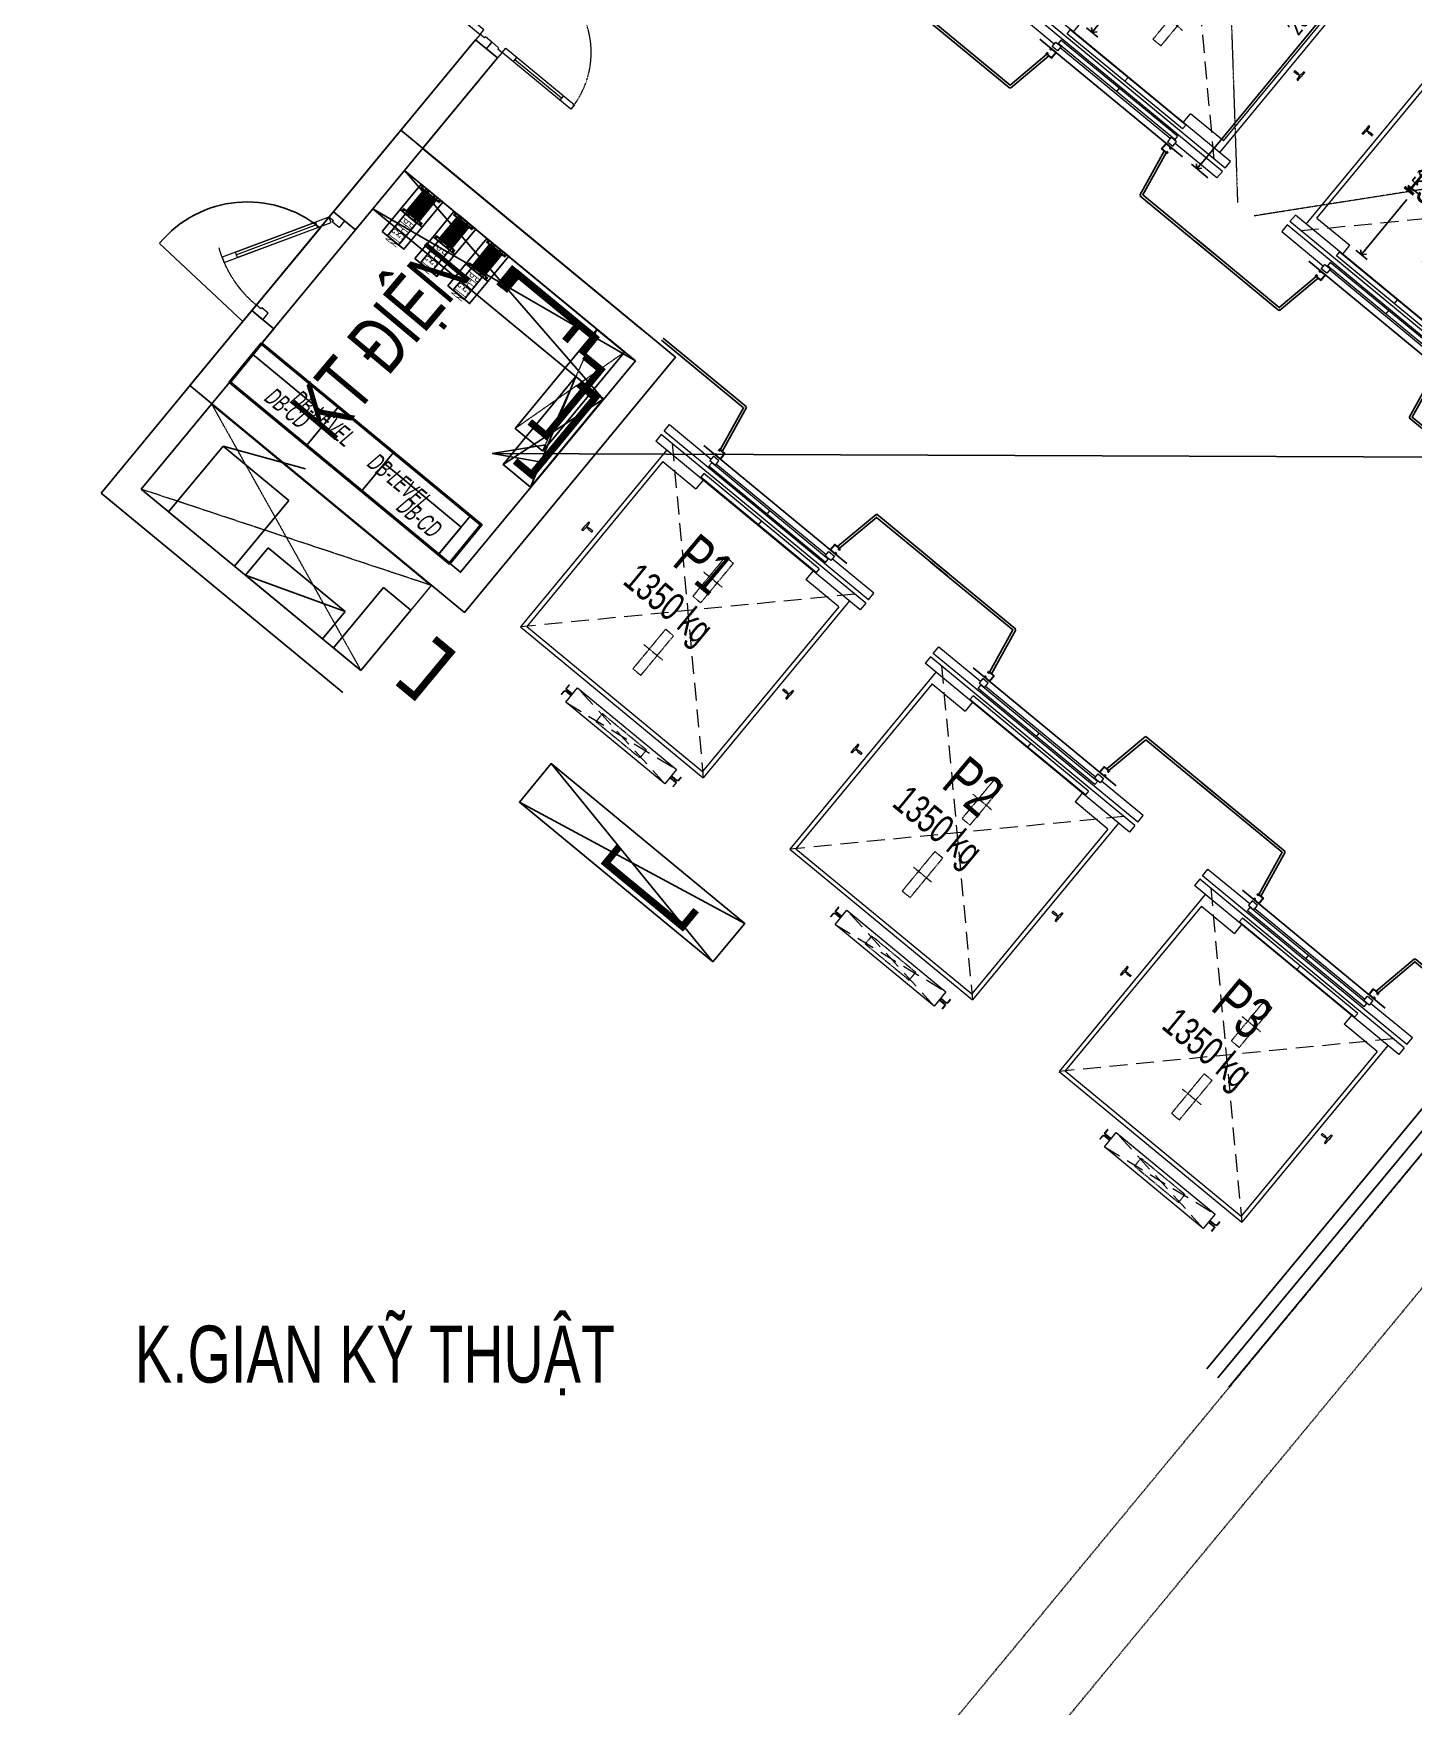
# Model space of a CAD drawing. Header units: millimetres. Extents: x -1307397 to 11565522512, y -626897 to 1138105.
# Drawn here: x -93851 to -84169, y 88250 to 99992 of the extents above; entities that cross this region are included whole.
import ezdxf
from ezdxf.enums import TextEntityAlignment as Align

# ---------------------------------------------------------------- set-up
doc = ezdxf.new("R2010")
doc.units = ezdxf.units.MM
doc.header["$MEASUREMENT"] = 0
for name, pattern in [('HIDDEN', [0.375, 0.25, -0.125]), ('HIDDEN2', [0.1875, 0.125, -0.0625]), ('Xref_NT1+NT2_MBDV Cot vach_220729$0$CENTERX2', [4, 2.5, -0.5, 0.5, -0.5]), ('Xref_NT1+NT2_MBDV Cot vach_220729$0$DASH', [0.35, 0.25, -0.1]), ('Xref_NT1+NT2_MBDV Cot vach_220729$0$HIDDEN', [0.375, 0.25, -0.125]), ('Xref_NT1+NT2_MBDV Cot vach_220729$0$HIDDEN2', [0.1875, 0.125, -0.0625]), ('Xref_NT1+NT2_MBDV Cot vach_220729$0$PHANTOMX2', [5, 2.5, -0.5, 0.5, -0.5, 0.5, -0.5])]:
    doc.linetypes.add(name, pattern=pattern)
for name, color, linetype in [('A-GLAZ', 135, 'Continuous'), ('KT-Net manh', 139, 'Continuous'), ('KT-Noi that', 32, 'Continuous'), ('KT-Tuong', 1, 'Continuous'), ('MEP-00-TEXT', 7, 'Continuous'), ('MEP-E-P-WIRE', 7, 'P'), ('SPE-MEP-E-SLAB OPENING', 6, 'Continuous'), ('SPE-MEP-E-SLAB TEXT', 6, 'Continuous'), ('SPE-MEP-Electric', 210, 'Continuous'), ('Xref_NT1+NT2_MBDV Cot vach_220729$0$ccu12-Thay', 7, 'Continuous'), ('Xref_NT1+NT2_MBDV Cot vach_220729$0$KC-Betong', 6, 'Continuous'), ('Xref_NT1+NT2_MBDV Cot vach_220729$0$KT-Net manh', 139, 'Continuous'), ('Xref_NT1+NT2_MBDV Cot vach_220729$0$KT-Text', 7, 'Continuous'), ('Xref_NT1+NT2_MBDV Cot vach_220729$0$KT-Tuong', 1, 'Continuous'), ('Xref_ST_MBDV Cot vach 30.7.2022$0$KT-Text', 7, 'Continuous'), ('Xref_ST_MBDV Cot vach 30.7.2022$0$ST_MBDV Cot vach 220803$0$Xref_ST_MBDV Cot vach 30.7.2022$0$KT-Tuong', 1, 'Continuous')]:
    doc.layers.add(name, color=color, linetype=linetype)
for name, color, linetype, lineweight in [('CUA', 37, 'Continuous', 13), ('KT-Net cat', 1, 'Continuous', 40), ('SPE-MEP-HVAC', 140, 'Continuous', 0), ('Xref_NT1+NT2_MBDV Cot vach_220729$0$CUA', 37, 'Continuous', 13), ('Xref_NT1+NT2_MBDV Cot vach_220729$0$KT-Noi that', 36, 'Continuous', 9), ('Xref_NT1+NT2_MBDV Cot vach_220729$0$Level 15', 7, 'Continuous', 0), ('Xref_NT1+NT2_MBDV Cot vach_220729$0$SPE-MEP-HVAC', 140, 'Continuous', 0)]:
    doc.layers.add(name, color=color, linetype=linetype, lineweight=lineweight)
doc.styles.get("Standard").update_dxf_attribs({"font": 'arial.ttf'})
doc.styles.add('xref.N.Cot vach tang N2$0$DIM', font='vnsimli.shx', dxfattribs={"width": 0.7})
doc.styles.add('Xref_NT1+NT2_MBDV Cot vach_220729$0$Arial', font='arial.ttf', dxfattribs={"width": 0.7})
doc.styles.add('Xref_NT1+NT2_MBDV Cot vach_220729$0$DIM', font='vnsimli.shx', dxfattribs={"width": 0.7})
doc.styles.add('Xref_ST_MBDV Cot vach 30.7.2022$0$Arial', font='arial.ttf', dxfattribs={"width": 0.7})
doc.linetypes.add('P', pattern='A,10,-2.5,["P",Standard,S=1.8,R=0,X=-0.8,Y=-0.77],-2.5', length=15)
doc.dimstyles.new('SPE-DIM150', dxfattribs={"dimscale": 150, "dimtxt": 2.5, "dimasz": 2.5, "dimexe": 1.25, "dimexo": 0.625, "dimtad": 1, "dimdec": 0, "dimtxsty": 'Standard', "dimcen": 2.5, "dimadec": 0, "dimazin": 0, "dimtfac": 1, "dimtdec": 0, "dimtmove": 0, "dimatfit": 3, "dimldrblk": 'CLOSEDBLANK', "dimfxl": 1, "dimarcsym": 0})
doc.dimstyles.new('xref.N.Cot vach tang N2$0$CCU 1-100 A1', dxfattribs={"dimscale": 100, "dimtxt": 2.2, "dimasz": 1, "dimexe": 1, "dimexo": 0, "dimgap": 1, "dimtad": 1, "dimdec": 0, "dimdsep": 46, "dimtxsty": 'xref.N.Cot vach tang N2$0$DIM', "dimblk1": 'xref.N.Cot vach tang N2$0$_ARCHTICK', "dimblk2": 'xref.N.Cot vach tang N2$0$_ARCHTICK', "dimsah": 1, "dimcen": 0, "dimdle": 1, "dimclrd": 256, "dimclre": 256, "dimclrt": 31, "dimadec": 0, "dimazin": 0, "dimtfac": 1, "dimtdec": 0, "dimtix": 1, "dimtmove": 2, "dimatfit": 3, "dimldrblk": 'xref.N.Cot vach tang N2$0$_ARCHTICK', "dimfxl": 8, "dimtolj": 1, "dimarcsym": 0})
doc.dimstyles.new('Xref_NT1+NT2_MBDV Cot vach_220729$0$CCU 1-100 A1', dxfattribs={"dimscale": 100, "dimtxt": 2.2, "dimasz": 1, "dimexe": 1, "dimexo": 0, "dimgap": 1, "dimtad": 1, "dimdec": 0, "dimdsep": 46, "dimtxsty": 'Xref_NT1+NT2_MBDV Cot vach_220729$0$DIM', "dimblk1": 'Xref_NT1+NT2_MBDV Cot vach_220729$0$_ARCHTICK', "dimblk2": 'Xref_NT1+NT2_MBDV Cot vach_220729$0$_ARCHTICK', "dimsah": 1, "dimcen": 0, "dimdle": 1, "dimclrd": 256, "dimclre": 256, "dimclrt": 31, "dimadec": 0, "dimazin": 0, "dimtfac": 1, "dimtdec": 0, "dimtix": 1, "dimtmove": 2, "dimatfit": 3, "dimldrblk": 'Xref_NT1+NT2_MBDV Cot vach_220729$0$_ARCHTICK', "dimfxl": 8, "dimtolj": 1, "dimarcsym": 0})

# ---------------------------------------------------------------- blocks, each defined once
blk = doc.blocks.new('Xref_NT1+NT2_MBDV Cot vach_220729$0$Luoi truc NT')
at = {"layer": 'Xref_NT1+NT2_MBDV Cot vach_220729$0$Level 15', "color": 240, "linetype": 'Xref_NT1+NT2_MBDV Cot vach_220729$0$DASH', "lineweight": 13, "ltscale": 10, "true_color": 0xed1f24, "elevation": 0, "flags": 128}
blk.add_lwpolyline([(1348755, 125791), (1343211, 146894), (1334802, 149799), (1323306, 141086), (1299857, 123195), (1276240, 106123, 0.685011), (1309559, -18492), (1330348, -20692), (1371996, -19376), (1378307, -11303), (1348755, 125791)], format="xyb", close=True, dxfattribs=at)
at = {"layer": 'Xref_NT1+NT2_MBDV Cot vach_220729$0$Level 15', "color": 152, "linetype": 'Xref_NT1+NT2_MBDV Cot vach_220729$0$DASH', "lineweight": 13, "ltscale": 10, "true_color": 0x2776bb, "elevation": 0, "flags": 128}
blk.add_lwpolyline([(1342918, 124396), (1338222, 142269), (1335872, 143081), (1326938, 136310), (1303434, 118378), (1279767, 101270, 0.684877), (1310199, -12526), (1330570, -14682), (1368999, -13468), (1371849, -9821)], format="xyb", close=True, dxfattribs=at)
blk = doc.blocks.new('Busway 1600A')
at = {"color": 3, "ltscale": 0.6}
for p, q in [((-115, 53), (-115, 51)), ((-114, 50), (-112, 50)), ((-95, 57), (-111, 57)), ((-111, 51), (-111, 53)), ((-110, 54), (-106, 54)), ((-106, 54), (-106, 53)), ((-102, 54), (-102, 53)), ((-102, 54), (-95, 54)), ((-98, 49), (-98, 49)), ((-98, 45), (-98, 31)), ((98, 31), (-98, 31)), ((98, 31), (-98, 31)), ((-98, 31), (-98, -31)), ((-98, 30), (-98, -11)), ((-94, 55), (-94, 56)), ((-94, 45), (-94, 31)), ((94, 27), (-94, 27)), ((-94, 27), (-94, -27)), ((94, -27), (94, 27)), ((98, -31), (98, 31)), ((-115, -54), (-115, -51)), ((-114, -50), (-112, -50)), ((-111, -51), (-111, -53)), ((-95, -58), (-111, -58)), ((-110, -54), (-106, -54)), ((-106, -54), (-106, -53)), ((-102, -54), (-102, -53)), ((-102, -54), (-95, -54)), ((-98, -20), (-98, -11)), ((-98, -11), (-98, -11)), ((-98, -11), (-98, -11)), ((-98, -11), (-98, -20)), ((-98, -30), (-98, -20)), ((-98, -20), (-98, -20)), ((-98, -20), (-98, -20)), ((-98, -30), (-98, -30)), ((98, -31), (-98, -31)), ((-98, -31), (98, -31)), ((-98, -45), (-98, -31)), ((-98, -49), (-98, -49)), ((-94, -27), (94, -27)), ((-94, -45), (-94, -31)), ((-94, -55), (-94, -57))]:
    blk.add_line(p, q, dxfattribs=at)
at = {"color": 1, "lineweight": -3, "ltscale": 0.6}
for p, q in [((88, 24), (-88, 24)), ((-90, -20), (-90, -21)), ((86, -16), (-86, -16)), ((-86, -25), (86, -25)), ((90, -21), (90, -20))]:
    blk.add_line(p, q, dxfattribs=at)
for points in [[(-86, 9), (86, 9, 0.414214), (90, 13), (90, 13, 0.414214), (86, 17), (-86, 17, 0.414214), (-90, 13), (-90, 13, 0.414214)], [(-86, -3), (86, -3, 0.414214), (90, 1), (90, 2, 0.414214), (86, 6), (-86, 6, 0.414214), (-90, 2), (-90, 1, 0.414214)], [(-86, -14), (86, -14, 0.414214), (90, -10), (90, -9, 0.414214), (86, -5), (-86, -5, 0.414214), (-90, -9), (-90, -10, 0.414214)]]:
    blk.add_lwpolyline(points, format="xyb", close=True, dxfattribs=at)
blk.add_lwpolyline([(88, 20), (-88, 20)], dxfattribs=at)
at = {"color": 3, "ltscale": 0.6}
for points in [[(102, 54), (95, 54, -0.413701), (94, 55), (94, 56, -0.414214), (95, 57), (111, 57)], [(102, 54), (102, 53, -0.414214), (98, 49), (98, 49, 0.414214), (94, 45), (94, 31)], [(106, 54), (106, 53, -0.410786), (98, 45), (98, 31)], [(115, 53), (115, 51, -0.414214), (114, 50), (112, 50, -0.414214), (111, 51), (111, 53, 0.413701), (110, 54), (106, 54)], [(102, -54), (102, -53, 0.414214), (98, -49), (98, -49, -0.414214), (94, -45), (94, -31)], [(102, -54), (95, -54, 0.413701), (94, -55), (94, -57, 0.414214), (95, -58), (111, -58)], [(106, -54), (106, -53, 0.410786), (98, -45), (98, -31)], [(115, -54), (115, -51, 0.414214), (114, -50), (112, -50, 0.414214), (111, -51), (111, -53, -0.413701), (110, -54), (106, -54)]]:
    blk.add_lwpolyline(points, format="xyb", dxfattribs=at)
for centre, radius, start, end in [((-111, 53), 4, 90, 180), ((-114, 51), 1, 180, 270), ((-112, 51), 1, 270, 0), ((-110, 53), 1, 90.1003, 180), ((-98, 53), 8.09, 180, 269.3288), ((-98, 53), 4, 180, 270), ((-98, 45), 4, 0, 90), ((-95, 56), 1, 0, 90), ((-95, 55), 1, 270.1003, 0), ((111, 53), 4, 0, 90), ((-114, -51), 1, 90, 180), ((-111, -54), 4, 180, 270), ((-112, -51), 1, 0, 90), ((-110, -53), 1, 180, 269.8997), ((-98, -53), 8.09, 90.6712, 180), ((-98, -53), 4, 90, 180), ((-98, -45), 4, 270, 0), ((-95, -55), 1, 360, 89.8997), ((-95, -57), 1, 270, 0), ((111, -54), 4, 270, 0)]:
    blk.add_arc(centre, radius, start, end, dxfattribs=at)
at = {"color": 1, "lineweight": -3, "ltscale": 0.6}
for centre, radius, start, end in [((-88, 22), 2, 90, 270), ((88, 22), 2, 270, 90), ((-86, -20), 4, 90, 180), ((-86, -21), 4, 180, 270), ((86, -20), 4, 0, 90), ((86, -21), 4, 270, 0)]:
    blk.add_arc(centre, radius, start, end, dxfattribs=at)
blk = doc.blocks.new('_ClosedBlank')
at = {"linetype": 'ByBlock', "lineweight": -2}
for p, q in [((-1, 0.167), (0, 0)), ((-1, 0.167), (-1, -0.167)), ((0, 0), (-1, -0.167))]:
    blk.add_line(p, q, dxfattribs=at)
blk = doc.blocks.new('*U83')
for p, q in [((-1260, -100), (-1300, -100)), ((-1280, -100), (-1280, -525)), ((-90, -100), (-50, -100)), ((-70, -100), (-70, -525)), ((-1260, -525), (-1300, -525)), ((-90, -525), (-50, -525))]:
    blk.add_line(p, q)
for points in [[(-1350, 100), (-1290, 100), (-1290, 40), (-1300, 40), (-1300, 0), (-1350, 0)], [(-1300, 0), (-1260, 0), (-1260, -625), (-1300, -625)], [(-50, 0), (-90, 0), (-90, -625), (-50, -625)], [(0, 100), (-60, 100), (-60, 40), (-50, 40), (-50, 0), (0, 0)]]:
    blk.add_lwpolyline(points, close=True)
at = {"linetype": 'HIDDEN2'}
for centre, start, end in [((-1300, 0), 270, 0), ((-50, 0), 180, 270)]:
    blk.add_arc(centre, 625, start, end, dxfattribs=at)
blk = doc.blocks.new('xref.N.Cot vach tang N2$0$_Open90')
at = {"color": 0, "linetype": 'ByBlock', "lineweight": -2}
for p, q in [((0, 0), (-1, 0)), ((-0.5, 0.5), (0, 0)), ((0, 0), (-0.5, -0.5))]:
    blk.add_line(p, q, dxfattribs=at)
blk = doc.blocks.new('*D87')
at = {"layer": 'Defpoints', "color": 0, "transparency": 16777216}
for p in [(-83958, 100984, 0), (-85689, 99042), (-85613, 98979, 0)]:
    blk.add_point(p, dxfattribs=at)
at = {"layer": 'KT-Noi that', "color": 5, "transparency": 16777216}
for p, q in [((-84065, 101008), (-85657, 99080)), ((-83958, 100984), (-84072, 101078)), ((-85613, 98979), (-85728, 99074))]:
    blk.add_line(p, q, dxfattribs=at)
at = {"layer": 'KT-Noi that', "color": 5, "transparency": 16777216, "xscale": 50, "yscale": 50, "zscale": 50}
for p, rotation in [((-84033, 101046), 50.44882705992779), ((-85689, 99042), 230.4488270599278)]:
    blk.add_blockref('xref.N.Cot vach tang N2$0$_Open90', p, dxfattribs=dict(at, rotation=rotation))
at = {"layer": 'KT-Noi that', "color": 5, "transparency": 16777216, "insert": (-84942, 100111), "char_height": 110, "attachment_point": 5, "rotation": 50.4488, "style": 'xref.N.Cot vach tang N2$0$DIM'}
blk.add_mtext('\\A1;2600', dxfattribs=at)
blk = doc.blocks.new('xref.N.Cot vach tang N2$0$_ARCHTICK')
at = {"color": 0, "linetype": 'ByBlock', "const_width": 0.15}
blk.add_lwpolyline([(-0.5, -0.5), (0.5, 0.5)], dxfattribs=at)
blk = doc.blocks.new('STTT')
at = {"layer": 'Xref_NT1+NT2_MBDV Cot vach_220729$0$KT-Text', "style": 'Xref_NT1+NT2_MBDV Cot vach_220729$0$Arial', "width": 0.7}
for p in [(-84043, 98364, 0), (-89517, 95583, 0), (-87628, 94023, 0), (-85738, 92463, 0)]:
    blk.add_text('1350 kg', height=200, rotation=320.4488, dxfattribs=at).set_placement(p, align=Align.CENTER)
at = {"layer": 'Xref_NT1+NT2_MBDV Cot vach_220729$0$KT-Text', "extrusion": (2.27976e-08, 7.84266e-08, 1), "style": 'Xref_NT1+NT2_MBDV Cot vach_220729$0$Arial', "oblique": 360, "width": 0.7}
for s, p in [('P1', (-89303, 95822, 0)), ('P2', (-87414, 94262)), ('P3', (-85525, 92701))]:
    blk.add_text(s, height=300, rotation=320, dxfattribs=at).set_placement(p, align=Align.CENTER)
blk = doc.blocks.new('STTT2')
at = {"layer": 'Xref_ST_MBDV Cot vach 30.7.2022$0$KT-Text'}
blk.add_blockref('STTT', (0, 0), dxfattribs=at)
blk = doc.blocks.new('ĂERWER')
at = {"layer": 'Xref_ST_MBDV Cot vach 30.7.2022$0$KT-Text'}
blk.add_blockref('STTT2', (0, 0), dxfattribs=at)
blk = doc.blocks.new('*U55')
for p, q in [((-1260, -100), (-1300, -100)), ((-1280, -100), (-1280, -525)), ((-90, -100), (-50, -100)), ((-70, -100), (-70, -525)), ((-1260, -525), (-1300, -525)), ((-90, -525), (-50, -525))]:
    blk.add_line(p, q)
for points in [[(-1350, 100), (-1290, 100), (-1290, 40), (-1300, 40), (-1300, 0), (-1350, 0)], [(-1300, 0), (-1260, 0), (-1260, -625), (-1300, -625)], [(-50, 0), (-90, 0), (-90, -625), (-50, -625)], [(0, 100), (-60, 100), (-60, 40), (-50, 40), (-50, 0), (0, 0)]]:
    blk.add_lwpolyline(points, close=True)
at = {"linetype": 'Xref_NT1+NT2_MBDV Cot vach_220729$0$HIDDEN2'}
for centre, start, end in [((-1300, 0), 270, 0), ((-50, 0), 180, 270)]:
    blk.add_arc(centre, 625, start, end, dxfattribs=at)
blk = doc.blocks.new('Xref_NT1+NT2_MBDV Cot vach_220729$0$_Open90')
at = {"color": 0, "linetype": 'ByBlock', "lineweight": -2}
for p, q in [((0, 0), (-1, 0)), ((-0.5, 0.5), (0, 0)), ((0, 0), (-0.5, -0.5))]:
    blk.add_line(p, q, dxfattribs=at)
blk = doc.blocks.new('*D103')
at = {"layer": 'Defpoints', "color": 5, "transparency": 16777216}
for p, q in [((2154, 2626), (2047, 2714)), ((2054, 2644), (1677, 2188)), ((1162, 1565), (1450, 1913)), ((1170, 1493), (1092, 1558))]:
    blk.add_line(p, q, dxfattribs=at)
at = {"layer": 'Defpoints', "color": 0, "transparency": 16777216}
for p in [(2154, 2626, 0), (1130, 1526), (1170, 1493, 0)]:
    blk.add_point(p, dxfattribs=at)
at = {"layer": 'Defpoints', "color": 5, "transparency": 16777216, "xscale": 50, "yscale": 50, "zscale": 50}
for p, rotation in [((2086, 2683), 50.44882673748346), ((1130, 1526), 230.4488267374834)]:
    blk.add_blockref('Xref_NT1+NT2_MBDV Cot vach_220729$0$_Open90', p, dxfattribs=dict(at, rotation=rotation))
at = {"layer": 'Defpoints', "color": 5, "transparency": 16777216, "insert": (1563, 2050), "char_height": 110, "attachment_point": 5, "rotation": 50.4488, "style": 'Xref_NT1+NT2_MBDV Cot vach_220729$0$DIM'}
blk.add_mtext('\\A1;1500', dxfattribs=at)
blk = doc.blocks.new('Xref_NT1+NT2_MBDV Cot vach_220729$0$_ARCHTICK')
at = {"color": 0, "linetype": 'ByBlock', "const_width": 0.15}
blk.add_lwpolyline([(-0.5, -0.5), (0.5, 0.5)], dxfattribs=at)
blk = doc.blocks.new('*D104')
at = {"layer": 'Defpoints', "color": 5, "transparency": 16777216}
for p, q in [((1679, 2825), (1602, 2732)), ((1672, 2738), (2113, 2374)), ((2829, 1783), (2388, 2147)), ((2913, 1806), (2836, 1713))]:
    blk.add_line(p, q, dxfattribs=at)
at = {"layer": 'Defpoints', "color": 0, "transparency": 16777216}
for p in [(1679, 2825, 0), (2913, 1806, 0), (2868, 1751)]:
    blk.add_point(p, dxfattribs=at)
at = {"layer": 'Defpoints', "color": 5, "transparency": 16777216, "xscale": 50, "yscale": 50, "zscale": 50}
for p, rotation in [((1634, 2770), 140.4488267374835), ((2868, 1751), 320.4488267374835)]:
    blk.add_blockref('Xref_NT1+NT2_MBDV Cot vach_220729$0$_Open90', p, dxfattribs=dict(at, rotation=rotation))
at = {"layer": 'Defpoints', "color": 5, "transparency": 16777216, "insert": (2251, 2261), "char_height": 110, "attachment_point": 5, "rotation": 320.4488, "style": 'Xref_NT1+NT2_MBDV Cot vach_220729$0$DIM'}
blk.add_mtext('\\A1;1600', dxfattribs=at)
blk = doc.blocks.new('A$C16B9592A')
at = {"layer": 'KT-Net cat', "elevation": 0}
blk.add_lwpolyline([(-3167, -2562), (-1626, -3835), (-1849, -4105), (-3390, -2832)], close=True, dxfattribs=at)
at = {"layer": 'SPE-MEP-E-SLAB OPENING', "extrusion": (1.27931e-07, -3.26597e-08, 1), "elevation": 0, "flags": 128}
for points in [[(-2194, -1622), (-2047, -1444), (-1933, -1539), (-2079, -1717)], [(-2321, -1776), (-2194, -1622), (-2079, -1717), (-2206, -1871)], [(-1963, -1812), (-1817, -1635), (-1702, -1730), (-1848, -1907)], [(-2091, -1966), (-1963, -1812), (-1848, -1907), (-1976, -2061)], [(-1733, -2003), (-1586, -1825), (-1471, -1920), (-1618, -2097)], [(-1860, -2157), (-1733, -2003), (-1618, -2097), (-1745, -2252)]]:
    blk.add_lwpolyline(points, close=True, dxfattribs=at)
at = {"layer": 'SPE-MEP-Electric', "const_width": 50, "elevation": 0}
for points in [[(-1501, -2162), (-1406, -2046), (-943, -2428), (-1039, -2544)], [(-903, -2650), (-787, -2745), (-1169, -3208), (-1285, -3112)]]:
    blk.add_lwpolyline(points, dxfattribs=at)
at = {"layer": 'SPE-MEP-Electric', "elevation": 0}
for points in [[(-1194, -3317), (-1387, -3158), (-814, -2464), (-621, -2623)], [(-3167, -2562), (-2242, -3327), (-2465, -3597), (-3390, -2832)], [(-1925, -4042), (-2465, -3597), (-2305, -3404), (-1766, -3850)]]:
    blk.add_lwpolyline(points, close=True, dxfattribs=at)
at = {"layer": 'Xref_NT1+NT2_MBDV Cot vach_220729$0$KT-Tuong'}
for p, q in [((-1849, -4105, 0), (-3390, -2832)), ((-1977, -4259, 0), (-3517, -2987))]:
    blk.add_line(p, q, dxfattribs=at)
at = {"layer": 'Xref_NT1+NT2_MBDV Cot vach_220729$0$SPE-MEP-HVAC', "linetype": 'Xref_NT1+NT2_MBDV Cot vach_220729$0$HIDDEN', "ltscale": 5}
for p, q in [((-3517, -2987), (-2470, -4856)), ((-1977, -4259, 0), (-4011, -3584))]:
    blk.add_line(p, q, dxfattribs=at)
at = {"layer": 'Xref_NT1+NT2_MBDV Cot vach_220729$0$SPE-MEP-HVAC', "linetype": 'Xref_NT1+NT2_MBDV Cot vach_220729$0$HIDDEN', "ltscale": 5, "elevation": 0}
for points in [[(-814, -2464), (-1196, -3315)], [(-621, -2623), (-1387, -3158)]]:
    blk.add_lwpolyline(points, dxfattribs=at)
at = {"layer": 'Xref_NT1+NT2_MBDV Cot vach_220729$0$SPE-MEP-HVAC', "elevation": 0}
blk.add_lwpolyline([(-3517, -2987), (-1977, -4259), (-2470, -4856), (-4011, -3584)], close=True, dxfattribs=at)
at = {"layer": 'MEP-E-P-WIRE', "color": 3, "linetype": 'Continuous', "extrusion": (1.27931e-07, -3.26597e-08, 1), "xscale": -1, "rotation": 230.4728336164401}
for p in [(-2065, -1579, 0), (-1834, -1770, 0), (-1603, -1960, 0)]:
    blk.add_blockref('Busway 1600A', p, dxfattribs=at)
at = {"layer": 'MEP-00-TEXT', "ltscale": 0.25, "extrusion": (1.27931e-07, -3.26597e-08, 1), "width": 0.6}
for p in [(-2169, -1669, 0), (-1938, -1859, 0), (-1707, -2049, 0)]:
    blk.add_text('PLUG IN', height=50, rotation=230.4728, dxfattribs=at).set_placement(p)
at = {"layer": 'SPE-MEP-E-SLAB TEXT', "oblique": 10, "width": 0.6}
for s, p in [('DB-LEVEL', (-2977, -2969, 0)), ('DB-CD', (-2234, -3720, 0))]:
    blk.add_text(s, height=125, rotation=320.6276, dxfattribs=at).set_placement(p)
blk = doc.blocks.new('*U99')
blk.add_line((-147, -33), (-666, -333))
for points in [[(-900, 100), (-840, 100), (-840, 40), (-850, 40), (-850, 0), (-900, 0)], [(-50, 0), (-743, -400), (-763, -365), (-70, 35)], [(0, 100), (-60, 100), (-60, 40), (-50, 40), (-50, 0), (0, 0)], [(-137, -50), (-157, -15), (-676, -315), (-656, -350)]]:
    blk.add_lwpolyline(points, close=True)
at = {"linetype": 'Xref_NT1+NT2_MBDV Cot vach_220729$0$HIDDEN'}
blk.add_arc((-50, 0), 800, 180, 215.0495, dxfattribs=at)
blk = doc.blocks.new('A$C691A41ED')
at = {"layer": 'SPE-MEP-E-SLAB OPENING', "extrusion": (1.27931e-07, -3.26597e-08, 1), "elevation": 0, "flags": 128}
for points in [[(24933, 1526581), (25080, 1526758), (25195, 1526663), (25048, 1526486)], [(24806, 1526426), (24933, 1526581), (25048, 1526486), (24921, 1526332)], [(25164, 1526390), (25310, 1526568), (25425, 1526473), (25279, 1526295)], [(25037, 1526236), (25164, 1526390), (25279, 1526295), (25152, 1526141)], [(25395, 1526200), (25541, 1526377), (25656, 1526283), (25510, 1526105)], [(25267, 1526046), (25395, 1526200), (25510, 1526105), (25382, 1525951)]]:
    blk.add_lwpolyline(points, close=True, dxfattribs=at)
at = {"layer": 'SPE-MEP-Electric', "elevation": 0}
for points in [[(23418, 1525375), (25345, 1523783), (26826, 1525574), (24899, 1527167)], [(23699, 1525402), (25318, 1524065), (26545, 1525548), (24926, 1526885)], [(26545, 1525548), (26322, 1525278), (24703, 1526615), (24926, 1526885)], [(24239, 1524956), (23699, 1525402), (23858, 1525595), (24398, 1525149)], [(25810, 1524663), (25617, 1524822), (26126, 1525439), (26319, 1525280)], [(24462, 1525226), (25387, 1524462), (25164, 1524192), (24239, 1524956)]]:
    blk.add_lwpolyline(points, close=True, dxfattribs=at)
for points in [[(26322, 1525278), (24926, 1526885)], [(26545, 1525548), (24703, 1526615)], [(26126, 1525439), (25810, 1524663)], [(26319, 1525280), (25617, 1524822)]]:
    blk.add_lwpolyline(points, dxfattribs=at)
at = {"layer": 'SPE-MEP-Electric', "extrusion": (4.40779e-09, 1.72265e-08, 1), "elevation": 0}
blk.add_lwpolyline([(23207, 1526373), (23791, 1525825), (24333, 1526480)], dxfattribs=at)
at = {"layer": 'SPE-MEP-Electric', "const_width": 50, "elevation": 0}
for points in [[(25626, 1526041), (25722, 1526156), (26261, 1525711), (26166, 1525595)], [(26147, 1525386), (26263, 1525290), (25817, 1524750), (25701, 1524846)]]:
    blk.add_lwpolyline(points, dxfattribs=at)
at = {"layer": 'SPE-MEP-Electric', "extrusion": (4.40779e-09, 1.72265e-08, 1)}
blk.add_arc((23823, 1525864, 0), 800, 50.423, 140.423, dxfattribs=at)
at = {"layer": 'MEP-E-P-WIRE', "color": 3, "linetype": 'Continuous', "extrusion": (1.27931e-07, -3.26597e-08, 1), "xscale": -1, "rotation": 230.4728336164401}
for p in [(25063, 1526623, 0), (25293, 1526433, 0), (25524, 1526242, 0)]:
    blk.add_blockref('Busway 1600A', p, dxfattribs=at)
at = {"layer": 'MEP-00-TEXT', "ltscale": 0.25, "extrusion": (1.27931e-07, -3.26597e-08, 1), "width": 0.6}
for p in [(24959, 1526534, 0), (25189, 1526344, 0), (25420, 1526153, 0)]:
    blk.add_text('PLUG IN', height=50, rotation=230.4728, dxfattribs=at).set_placement(p)
at = {"layer": 'SPE-MEP-E-SLAB TEXT', "oblique": 10, "width": 0.6}
for s, p in [('DB-CD', (23930, 1525278, 0)), ('DB-LEVEL', (24651, 1524819, 0))]:
    blk.add_text(s, height=125, rotation=320.6276, dxfattribs=at).set_placement(p)
at = {"layer": 'SPE-MEP-Electric'}
blk.add_leader([(25540, 1524898), (74666, 1524707)], dimstyle='SPE-DIM150', override={"dimtad": 0}, dxfattribs=at)
blk = doc.blocks.new('A$C4DAF2025')
at = {"layer": 'Xref_NT1+NT2_MBDV Cot vach_220729$0$KT-Net manh'}
for p, q in [((-31.8, 1617, 0), (552.4, 1134.5, 0)), ((-20.4, 1630.9, 0), (554.5, 1156.1, 0)), ((762.6, 1479.7, 0), (1765, 651.9, 0)), ((813.5, 1372.8, 0), (554.5, 1156.1, 0)), ((827.7, 1361.1, 0), (556.7, 1134.9, 0)), ((552.4, 1134.5, 0), (554.3, 1136.8, 0)), ((554.3, 1136.8, 0), (556.7, 1134.9, 0)), ((1636.2, 693.4, 0), (1465.3, 384.5, 0)), ((1650.4, 681.7, 0), (1486.6, 386.4, 0)), ((1467.6, 382.6, 0), (1465.3, 384.5, 0)), ((1465.7, 380.3, 0), (1467.6, 382.6, 0)), ((1972.9, -38.6, 0), (1465.7, 380.3, 0)), ((1984.4, -24.7, 0), (1486.6, 386.4, 0))]:
    blk.add_line(p, q, dxfattribs=at)
at = {"layer": 'Xref_NT1+NT2_MBDV Cot vach_220729$0$KT-Net manh', "ltscale": 2, "elevation": 0}
for points in [[(833.3, 1408.3), (839.7, 1416), (878.3, 1384.2), (846.4, 1345.7), (807.9, 1377.5), (814.2, 1385.2), (821.9, 1378.8), (820.9, 1377.6), (814.4, 1382.9), (810.1, 1377.7), (846.2, 1347.9), (876, 1384), (839.9, 1413.8), (835.6, 1408.5), (842.1, 1403.2), (841, 1402)], [(1681.5, 707.9), (1687.9, 715.6), (1649.3, 747.4), (1617.5, 708.9), (1656, 677), (1662.4, 684.8), (1654.7, 691.1), (1653.7, 689.9), (1660.1, 684.5), (1655.8, 679.3), (1619.7, 709.1), (1649.5, 745.2), (1685.6, 715.4), (1681.3, 710.1), (1674.8, 715.5), (1673.8, 714.3)]]:
    blk.add_lwpolyline(points, close=True, dxfattribs=at)
at = {"layer": 'Xref_NT1+NT2_MBDV Cot vach_220729$0$KT-Net manh', "const_width": 2, "elevation": 0}
for points in [[(554.3, 1136.8), (554.5, 1156.1)], [(1467.6, 382.6), (1486.6, 386.4)]]:
    blk.add_lwpolyline(points, dxfattribs=at)
at = {"layer": 'Xref_NT1+NT2_MBDV Cot vach_220729$0$KT-Noi that', "linetype": 'Continuous', "ltscale": 2}
for p, q in [((744, 1741.5), (1769.2, 2982.9)), ((818.9, 1783.4), (1774, 2940)), ((1769.2, 2982.9), (3050.7, 1924.6)), ((1774, 2940), (3007.7, 1921.2)), ((2025.5, 683.2), (3050.7, 1924.6)), ((2052.6, 764.6), (3007.7, 1921.2)), ((629.5, 1758.3), (667.7, 1804.5)), ((2101.9, 620.1), (667.7, 1804.5)), ((818.9, 1783.4), (1050.2, 1592.4)), ((610.4, 1735.1), (572.2, 1688.9)), ((572.2, 1688.9), (865.2, 1446.9)), ((2044.5, 550.7), (610.4, 1735.1)), ((2063.6, 573.9), (629.5, 1758.3)), ((955.8, 1517.3), (977.4, 1543.5)), ((1787, 874.9), (977.4, 1543.5)), ((999.2, 1530.7), (1050.2, 1592.4)), ((911.8, 1471.9), (892.5, 1448.6)), ((1709.9, 773.6), (892.5, 1448.6)), ((1678, 782.1), (906.9, 1418.9)), ((1729.1, 797), (911.8, 1471.9)), ((1765.4, 848.7), (955.8, 1517.3)), ((1382.2, 1209.2), (1360.6, 1183)), ((1320.5, 1134.4), (1301.2, 1111.1)), ((1770.3, 893.9), (1821.2, 955.6)), ((2052.6, 764.6), (1821.2, 955.6)), ((1765.4, 848.7), (1787, 874.9)), ((1729.1, 797), (1709.9, 773.6)), ((2006.3, 504.5), (1713.3, 746.4)), ((2063.6, 573.9), (2101.9, 620.1)), ((2044.5, 550.7), (2006.3, 504.5))]:
    blk.add_line(p, q, dxfattribs=at)
at = {"layer": 'Xref_NT1+NT2_MBDV Cot vach_220729$0$KT-Noi that', "linetype": 'Xref_NT1+NT2_MBDV Cot vach_220729$0$HIDDEN', "ltscale": 500}
for p, q in [((1987.3, 636.9), (1769.2, 2982.9)), ((2347.7, 2771), (2958.9, 2097.7)), ((3041.7, 2197.9), (2265, 2670.7)), ((705.8, 1695.2), (3050.7, 1924.6))]:
    blk.add_line(p, q, dxfattribs=at)
at = {"layer": 'Xref_NT1+NT2_MBDV Cot vach_220729$0$KT-Noi that', "linetype": 'Continuous'}
for p, q in [((2232.4, 2725.5), (2250.9, 2748)), ((2234.9, 2723.5), (2232.4, 2725.5)), ((2234.9, 2723.5), (2253.4, 2745.9)), ((2296.3, 2718.5), (2262.1, 2746.8)), ((2298.4, 2721), (2264.1, 2749.2)), ((2287.8, 2792.6), (2269.3, 2770.2)), ((2304.8, 2728.7), (2270.5, 2756.9)), ((2290.3, 2790.6), (2271.7, 2768.1)), ((2306.8, 2731.1), (2272.6, 2759.4)), ((2290.3, 2790.6), (2287.8, 2792.6)), ((2305.2, 2724.4), (2302.6, 2721.4)), ((2307.6, 2722.4), (2305.1, 2719.3)), ((1135.8, 2374.4), (1159.6, 2403.4)), ((1139.6, 2371.3), (1135.8, 2374.4)), ((1143.8, 2371.7), (1165, 2392.4)), ((1183.5, 2432.3), (1159.6, 2403.4)), ((1179.8, 2384), (1169.2, 2392.8)), ((1187.8, 2424.9), (1171.4, 2400.2)), ((1182.4, 2387.2), (1171.8, 2396)), ((1203.5, 2360.7), (1181.1, 2379.1)), ((1187.4, 2429.1), (1183.5, 2432.3)), ((1209.9, 2368.4), (1187.5, 2386.8)), ((1204.9, 2360.8), (1207.4, 2363.9)), ((1210, 2367), (1207.4, 2363.9)), ((3001.6, 2149.3), (2999, 2146.2)), ((2999.9, 2137.5), (3034.1, 2109.2)), ((3004, 2147.3), (3001.5, 2144.2)), ((3001.9, 2140), (3036.1, 2111.7)), ((3008.3, 2147.7), (3042.5, 2119.4)), ((3010.3, 2150.1), (3044.5, 2121.9)), ((3071.8, 2145.1), (3053.3, 2122.7)), ((3074.3, 2143.1), (3055.7, 2120.7)), ((3016.4, 2078.1), (3034.9, 2100.5)), ((3018.9, 2076), (3037.4, 2098.5)), ((2546.5, 1252.8), (2549.1, 1255.9)), ((2546.7, 1251.4), (2569, 1232.9)), ((2551.6, 1259), (2549.1, 1255.9)), ((2553, 1259.1), (2575.4, 1240.7)), ((2568.8, 1194.9), (2585.1, 1219.6)), ((2569.2, 1190.7), (2573, 1187.5)), ((2573, 1187.5), (2596.9, 1216.4)), ((2574.1, 1232.6), (2584.7, 1223.8)), ((2576.7, 1235.8), (2587.3, 1227)), ((2612.7, 1248.1), (2591.6, 1227.4)), ((2620.8, 1245.3), (2596.9, 1216.4)), ((2616.9, 1248.5), (2620.8, 1245.3))]:
    blk.add_line(p, q, dxfattribs=at)
at = {"layer": 'Xref_NT1+NT2_MBDV Cot vach_220729$0$KT-Noi that', "linetype": 'Xref_NT1+NT2_MBDV Cot vach_220729$0$CENTERX2'}
for p, q in [((2053.9, 2157.7), (2184.5, 2049.8)), ((1633.7, 1648.8), (1764.2, 1540.9))]:
    blk.add_line(p, q, dxfattribs=at)
at = {"layer": 'Xref_NT1+NT2_MBDV Cot vach_220729$0$KT-Noi that', "linetype": 'Continuous', "ltscale": 2}
for points in [[(2347.7, 2771), (2265, 2670.7), (2958.9, 2097.7), (3041.7, 2197.9)], [(849.3, 1427.6), (874.7, 1458.4), (913.3, 1426.6), (887.8, 1395.8)], [(1697.4, 727.2), (1722.9, 758), (1684.3, 789.8), (1658.9, 759)]]:
    blk.add_lwpolyline(points, close=True, dxfattribs=at)
at = {"layer": 'Xref_NT1+NT2_MBDV Cot vach_220729$0$KT-Noi that', "linetype": 'Xref_NT1+NT2_MBDV Cot vach_220729$0$PHANTOMX2'}
for points in [[(2522, 2589.4), (2830.5, 2334.7), (2784.6, 2279.2), (2476.2, 2533.9)], [(2207.1, 2264.6), (2262.6, 2218.8), (2033.4, 1941.2), (1977.9, 1987)], [(1786.8, 1755.7), (1842.3, 1709.9), (1613.1, 1432.3), (1557.6, 1478.1)]]:
    blk.add_lwpolyline(points, close=True, dxfattribs=at)
at = {"layer": 'Xref_NT1+NT2_MBDV Cot vach_220729$0$KT-Noi that', "linetype": 'Continuous'}
for centre, radius, start, end in [((2258.2, 2742), 9.4, 50.44883, 140.44883), ((2258.2, 2742), 6.2, 50.44883, 140.44883), ((2276.5, 2764.2), 9.4, 140.44883, 230.44883), ((2276.5, 2764.2), 6.2, 140.44883, 230.44883), ((2300.3, 2723.3), 6.2, 230.44883, 320.44883), ((2300.3, 2723.3), 3, 230.44883, 320.44883), ((2302.8, 2726.4), 3, 320.44883, 50.44883), ((2302.8, 2726.4), 6.2, 320.44883, 50.44883), ((1141.5, 2373.6), 3, 230.44883, 320.44883), ((1167.3, 2390.5), 3, 50.44883, 140.44883), ((1173.7, 2398.3), 3, 140.44883, 230.44883), ((1176, 2380.4), 5.25, 346.11855, 43.76611), ((1185.3, 2391.6), 5.25, 237.13154, 294.77911), ((1185.5, 2426.8), 3, 320.44883, 50.44883), ((1204.1, 2361.4), 1, 230.44883, 320.44883), ((1209.2, 2367.6), 1, 320.44883, 50.44883), ((3003.8, 2142.3), 6.2, 140.44883, 230.44883), ((3003.8, 2142.3), 3, 140.44883, 230.44883), ((3006.4, 2145.4), 6.2, 50.44883, 140.44883), ((3006.4, 2145.4), 3, 50.44883, 140.44883), ((3048.5, 2126.7), 9.4, 230.44883, 320.44883), ((3048.5, 2126.7), 6.2, 230.44883, 320.44883), ((3030.1, 2104.4), 6.2, 320.44883, 50.44883), ((3030.1, 2104.4), 9.4, 320.44883, 50.44883), ((2547.3, 1252.2), 1, 140.44883, 230.44883), ((2552.4, 1258.3), 1, 50.44883, 140.44883), ((2571.1, 1193), 3, 140.44883, 230.44883), ((2571.2, 1228.2), 5.25, 57.13154, 114.77911), ((2580.5, 1239.4), 5.25, 166.11855, 223.76611), ((2582.8, 1221.5), 3, 320.44883, 50.44883), ((2589.2, 1229.3), 3, 230.44883, 320.44883), ((2615, 1246.2), 3, 50.44883, 140.44883)]:
    blk.add_arc(centre, radius, start, end, dxfattribs=at)
at = {"layer": 'Defpoints', "color": 5}
for base, p1, p2, angle, picture, middle in [((2867.5, 1751.4, 0), (1679.1, 2825.1), (2912.8, 1806.2), 140.44883, '*D104', (2250.7, 2260.8, 0)), ((1130.5, 1526.1, 0), (2154, 2626.2), (1170.3, 1493.2), 230.44883, '*D103', (1563.4, 2050.3, 0))]:
    dim = blk.add_linear_dim(base=base, p1=p1, p2=p2, angle=angle, dimstyle='Xref_NT1+NT2_MBDV Cot vach_220729$0$CCU 1-100 A1', override={"dimscale": 50, "dimblk1": 'Xref_NT1+NT2_MBDV Cot vach_220729$0$_Open90', "dimblk2": 'Xref_NT1+NT2_MBDV Cot vach_220729$0$_Open90', "dimclrd": 5, "dimclre": 5, "dimclrt": 5, "dimlwd": 65535, "dimlwe": 65535}, dxfattribs=at)
    dim.commit()
    dim.dimension.update_dxf_attribs({"geometry": picture, "text_midpoint": middle, "dimtype": 128})

msp = doc.modelspace()

# ---------------------------------------------------------------- hatches: boundary and pattern name
at = {"layer": 'KT-Net manh'}
h = msp.add_hatch(dxfattribs=at)
h.set_pattern_fill('AR-PARQ1', color=256, scale=100)
h.set_pattern_definition([(90, (-222977.9, -18736.5), (-1200, 1200), [1200, -1200]), (90, (-222777.9, -18736.5), (-1200, 1200), [1200, -1200]), (90, (-222577.9, -18736.5), (-1200, 1200), [1200, -1200]), (90, (-222377.9, -18736.5), (-1200, 1200), [1200, -1200]), (90, (-222177.9, -18736.5), (-1200, 1200), [1200, -1200]), (90, (-221977.9, -18736.5), (-1200, 1200), [1200, -1200]), (90, (-221777.9, -18736.5), (-1200, 1200), [1200, -1200]), (0, (-222977.9, -17536.5), (1200, -1200), [1200, -1200]), (0, (-222977.9, -17336.5), (1200, -1200), [1200, -1200]), (0, (-222977.9, -17136.5), (1200, -1200), [1200, -1200]), (0, (-222977.9, -16936.5), (1200, -1200), [1200, -1200]), (0, (-222977.9, -16736.5), (1200, -1200), [1200, -1200]), (0, (-222977.9, -16536.5), (1200, -1200), [1200, -1200]), (0, (-222977.9, -16336.5), (1200, -1200), [1200, -1200])])
edge = h.paths.add_edge_path()
edge.add_arc((-849321.9, 757434.7), 991677.7, 320.1955538, 320.3628568)
edge.add_arc((-77564, 117441.9), 10932.3, 116.87041, 137.55262, ccw=False)
edge.add_arc((-79909.8, 122481.1), 5380.2, 84.60929, 118.84249, ccw=False)
edge.add_arc((-80012.9, 122471.2), 5400.7, 44.40208, 83.52947, ccw=False)
edge.add_line((-76154.4, 126250), (-74924.7, 125234.5))
edge.add_line((-74924.7, 125234.5), (-75879.8, 124077.9))
edge.add_line((-75879.8, 124077.9), (-79041.2, 126688.6))
edge.add_line((-79041.2, 126688.6), (-103429.3, 97157.2))
edge.add_line((-103429.3, 97157.2), (-94832.1, 90057.2))
edge.add_line((-94832.1, 90057.2), (-96105.6, 88515.1))
edge.add_line((-96105.6, 88515.1), (-104702.9, 95615.1))
edge.add_line((-104702.9, 95615.1), (-110179.1, 88984))
edge.add_line((-110179.1, 88984), (-111104.3, 89748.1))
edge.add_line((-111104.3, 89748.1), (-110977, 89902.3))
edge.add_line((-110977, 89902.3), (-112904.6, 91494.3))
edge.add_line((-112904.6, 91494.3), (-113032, 91340))
edge.add_line((-113032, 91340), (-113189.6, 91470.2))
edge.add_line((-113189.6, 91470.2), (-87481.5, 122593))
h.paths.add_polyline_path([(-101536.4, 103375.5), (-101281.7, 103683.9), (-99354, 102092), (-99608.7, 101783.5)], flags=16)
h.paths.add_polyline_path([(-108065.2, 97354.3), (-107301.1, 98279.5), (-106375.8, 97515.4), (-107139.9, 96590.2)], flags=16)
h.paths.add_polyline_path([(-97367.5, 110308), (-96603.4, 111233.3), (-95678.1, 110469.2), (-96442.2, 109543.9)], flags=16)
h.paths.add_polyline_path([(-91764, 117093.3), (-91509.2, 117401.7), (-89581.6, 115809.8), (-89836.3, 115501.4)], flags=16)
h.paths.add_polyline_path([(-83724.8, 124551.7), (-83470.1, 124860.1), (-82159.8, 123778), (-82414.4, 123469.7)], flags=16)

# ---------------------------------------------------------------- linework, layer by layer
at = {"layer": 'A-GLAZ'}
for p, q in [((-85619.9, 90620.1), (-81731.7, 95319.7, 0)), ((-85542.8, 90556.3), (-81654.7, 95255.9, 0)), ((-85465.8, 90492.5), (-81577.6, 95192.1, 0))]:
    msp.add_line(p, q, dxfattribs=at)
at = {"layer": 'KT-Tuong', "ltscale": 0.5}
for p, q in [((-90749.8, 99947), (-92684.5, 97604.3)), ((-90749.8, 99947), (-90595.6, 99819.7)), ((-90595.6, 99819.7), (-91592.1, 98613, 0))]:
    msp.add_line(p, q, dxfattribs=at)
at = {"layer": 'SPE-MEP-Electric', "extrusion": (0.041834, 0.050496, 0.997848)}
for p, q in [((-92903.6, 96635.3), (-92521.6, 97096.3)), ((-92521.6, 97096.3), (-92059.6, 96713.5)), ((-92521.5, 97096.3), (-91943.3, 96937.2)), ((-92441.6, 96252.5), (-92903.6, 96635.3)), ((-92059.6, 96713.5), (-92441.6, 96252.5)), ((-92363.3, 96190.3), (-92204.1, 96382.4)), ((-92204.1, 96382.4), (-91665.1, 95935.8)), ((-91824.3, 95743.7), (-92363.3, 96190.3)), ((-91746.9, 95680.3), (-91396.8, 96102.9)), ((-91396.8, 96102.9), (-91204.3, 95943.4)), ((-91665.1, 95935.8), (-91824.3, 95743.7)), ((-91204.3, 95943.4), (-91554.4, 95520.8)), ((-91554.4, 95520.8), (-91746.9, 95680.3))]:
    msp.add_line(p, q, dxfattribs=at)
at = {"layer": 'SPE-MEP-Electric'}
msp.add_line((-92363.3, 96190.3), (-91665.1, 95935.8), dxfattribs=at)
at = {"layer": 'SPE-MEP-Electric', "extrusion": (-1.02624e-08, -1.23911e-08, 1), "const_width": 50, "elevation": 0}
msp.add_lwpolyline([(-91294.4, 95435.9), (-91178.8, 95340.3), (-90923.7, 95648.3), (-91039.2, 95744)], dxfattribs=at)
at = {"layer": 'SPE-MEP-Electric', "elevation": 0}
msp.add_lwpolyline([(-89084.1, 93475.9), (-88861.2, 93745.7), (-90219.6, 94867.6), (-90442.5, 94597.8)], close=True, dxfattribs=at)
for points in [[(-89084.3, 93476), (-90219.6, 94867.6)], [(-88861.2, 93745.7), (-90442.5, 94597.8)]]:
    msp.add_lwpolyline(points, dxfattribs=at)
at = {"layer": 'SPE-MEP-Electric', "const_width": 50, "elevation": 0}
msp.add_lwpolyline([(-89741.8, 94284.9), (-89837.3, 94169.3), (-89297.6, 93723.5), (-89202.1, 93839.1)], dxfattribs=at)
at = {"layer": 'SPE-MEP-HVAC', "linetype": 'HIDDEN', "ltscale": 5}
for p, q in [((-85522.1, 102275.9, 0), (-85404.2, 98806.6, 0)), ((-81859.5, 99251.2, 0), (-85288.6, 98711, 0))]:
    msp.add_line(p, q, dxfattribs=at)
at = {"layer": 'Xref_NT1+NT2_MBDV Cot vach_220729$0$ccu12-Thay', "linetype": 'HIDDEN', "ltscale": 25, "elevation": 0}
for points in [[(-59981.3, 107587.4, 0.3330783), (-61725.2, 115112.2), (-75994.5, 126896.4, 0.2778331), (-81798.3, 128158.9, 0.0637996), (-84216, 126862.3, 0.0539039), (-86083.7, 125214), (-88547.2, 122244.5), (-113995.3, 91438.2, 0.0725017), (-114929.1, 89493.6, 0.0502925), (-117686.2, 77111.4, 0.0222997), (-118097.8, 71632.8, 0.4964024), (-111586.4, 67387.1), (-102943.5, 70671.7, 0.0812642), (-99030.2, 73116.6), (-92449.3, 81085.5), (-90284.3, 83707.1), (-78314.9, 98206, -0.4142136), (-77753.4, 98259.5), (-69577.5, 91507.6, 0.4147016), (-65913, 91860.2), (-61205.8, 97560.1)], [(-60530.3, 107829.5, 0.3329429), (-62109.5, 114651.5), (-76392.2, 126446.7, 0.2782647), (-81594.8, 127594.4, 0.0635543), (-83868.5, 126373.1, 0.0536127), (-85631.1, 124819.8), (-88085, 121861.9), (-113513.6, 91079.3, 0.0716282), (-114357.9, 89309.9, 0.0503129), (-117090.4, 77040.4, 0.0221705), (-117497.1, 71646, 0.4938342), (-111794, 67950.1), (-103166.1, 71229, 0.0802095), (-99461.9, 73536.2), (-92911.9, 81467.5), (-90746.9, 84089.1), (-78777.6, 98588, -0.4142136), (-77371.3, 98722.1), (-69195.5, 91970.2, 0.41477), (-66375.9, 92241.9), (-61668.4, 97942.2)]]:
    msp.add_lwpolyline(points, format="xyb", dxfattribs=at)
at = {"layer": 'Xref_NT1+NT2_MBDV Cot vach_220729$0$KT-Tuong', "ltscale": 0.5}
for p, q in [((-90749.8, 99947), (-91746.3, 98740.3)), ((-90749.8, 99947), (-90595.6, 99819.7)), ((-90595.6, 99819.7), (-91120.9, 99183.6)), ((-89580.7, 97911, 0), (-91120.9, 99183.6)), ((-91248.3, 99029.3), (-91592.1, 98613)), ((-89707.8, 97757.1, 0), (-91248.3, 99029.3, 0)), ((-93376.5, 96766.4), (-92319.4, 98046.4, 0)), ((-92165.2, 97919, 0), (-93094.9, 96793.3))]:
    msp.add_line(p, q, dxfattribs=at)
at = {"layer": 'Xref_NT1+NT2_MBDV Cot vach_220729$0$KT-Tuong'}
for p, q in [((-91592.1, 98613, 0), (-91746.3, 98740.3, 0)), ((-92165.2, 97919, 0), (-92319.4, 98046.4, 0)), ((-91682, 95366.5, 0), (-93376.5, 96766.4)), ((-91554.4, 95521, 0), (-93094.9, 96793.3))]:
    msp.add_line(p, q, dxfattribs=at)

# ---------------------------------------------------------------- block references
at = {"layer": 'CUA', "xscale": -1, "rotation": 230.4488274522181}
msp.add_blockref('*U83', (-89890.2, 100987.9), dxfattribs=at)
at = {"layer": 'KT-Net cat'}
msp.add_blockref('A$C16B9592A', (-89084.4, 100377.4), dxfattribs=at)
at = {"layer": 'SPE-MEP-Electric'}
msp.add_blockref('A$C691A41ED', (-116173.4, -1427854.4, 0), dxfattribs=at)
at = {"layer": 'Xref_NT1+NT2_MBDV Cot vach_220729$0$CUA', "xscale": -1, "rotation": 230.4488274522181}
for name, p in [('*U55', (-89890.2, 100987.9)), ('*U99', (-91746.3, 98740.3, 0))]:
    msp.add_blockref(name, p, dxfattribs=at)
at = {"layer": 'Xref_NT1+NT2_MBDV Cot vach_220729$0$CUA', "rotation": 50.44882745216794}
msp.add_blockref('*U55', (-89735.9, 100860.6), dxfattribs=at)
at = {"layer": 'Xref_NT1+NT2_MBDV Cot vach_220729$0$KC-Betong'}
msp.add_blockref('Xref_NT1+NT2_MBDV Cot vach_220729$0$Luoi truc NT', (-1371996.4, 19375.9), dxfattribs=at)
at = {"layer": 'Xref_ST_MBDV Cot vach 30.7.2022$0$KT-Text'}
msp.add_blockref('ĂERWER', (59.6, 330.5, 0), dxfattribs=at)
at = {"layer": 'Xref_ST_MBDV Cot vach 30.7.2022$0$ST_MBDV Cot vach 220803$0$Xref_ST_MBDV Cot vach 30.7.2022$0$KT-Tuong'}
for p in [(-87554.7, 98473, 0), (-85665.7, 96912.9, 0)]:
    msp.add_blockref('A$C4DAF2025', p, dxfattribs=at)
at = {"layer": 'Xref_ST_MBDV Cot vach 30.7.2022$0$ST_MBDV Cot vach 220803$0$Xref_ST_MBDV Cot vach 30.7.2022$0$KT-Tuong', "xscale": -1, "rotation": 100.8976534744204}
for p in [(-87839.3, 98128.4, 0), (-85950.2, 96568.4, 0), (-84061.1, 95008.3, 0)]:
    msp.add_blockref('A$C4DAF2025', p, dxfattribs=at)

# ---------------------------------------------------------------- texts
at = {"layer": 'Xref_NT1+NT2_MBDV Cot vach_220729$0$KT-Text', "extrusion": (-7.73991e-08, -2.60739e-08, 1), "style": 'Xref_NT1+NT2_MBDV Cot vach_220729$0$Arial', "width": 0.7}
msp.add_text('KT ĐIỆN', height=400, rotation=50, dxfattribs=at).set_placement((-91261.4, 97703.6, 0), align=Align.CENTER)
at = {"layer": 'Xref_ST_MBDV Cot vach 30.7.2022$0$KT-Text', "extrusion": (-8.16706e-08, 6.125e-10, 1), "style": 'Xref_ST_MBDV Cot vach 30.7.2022$0$Arial', "width": 0.7}
msp.add_text('K.GIAN KỸ THUẬT', height=400, dxfattribs=at).set_placement((-91455.6, 90523.3, 0), align=Align.CENTER)

# ---------------------------------------------------------------- dimensions: what is measured, and where the dimension line sits
at = {"layer": 'KT-Noi that', "color": 5}
dim = msp.add_aligned_dim(p1=(-83957.9, 100984.1, 0), p2=(-85613.5, 98979.4, 0), distance=-98, dimstyle='xref.N.Cot vach tang N2$0$CCU 1-100 A1', override={"dimscale": 50, "dimblk1": 'xref.N.Cot vach tang N2$0$_Open90', "dimblk2": 'xref.N.Cot vach tang N2$0$_Open90', "dimclrd": 5, "dimclre": 5, "dimclrt": 5, "dimlwd": 65535, "dimlwe": 65535}, dxfattribs=at)
dim.commit()
dim.dimension.update_dxf_attribs({"geometry": '*D87', "text_midpoint": (-84942.2, 100111)})

doc.saveas('drawing.dxf')
